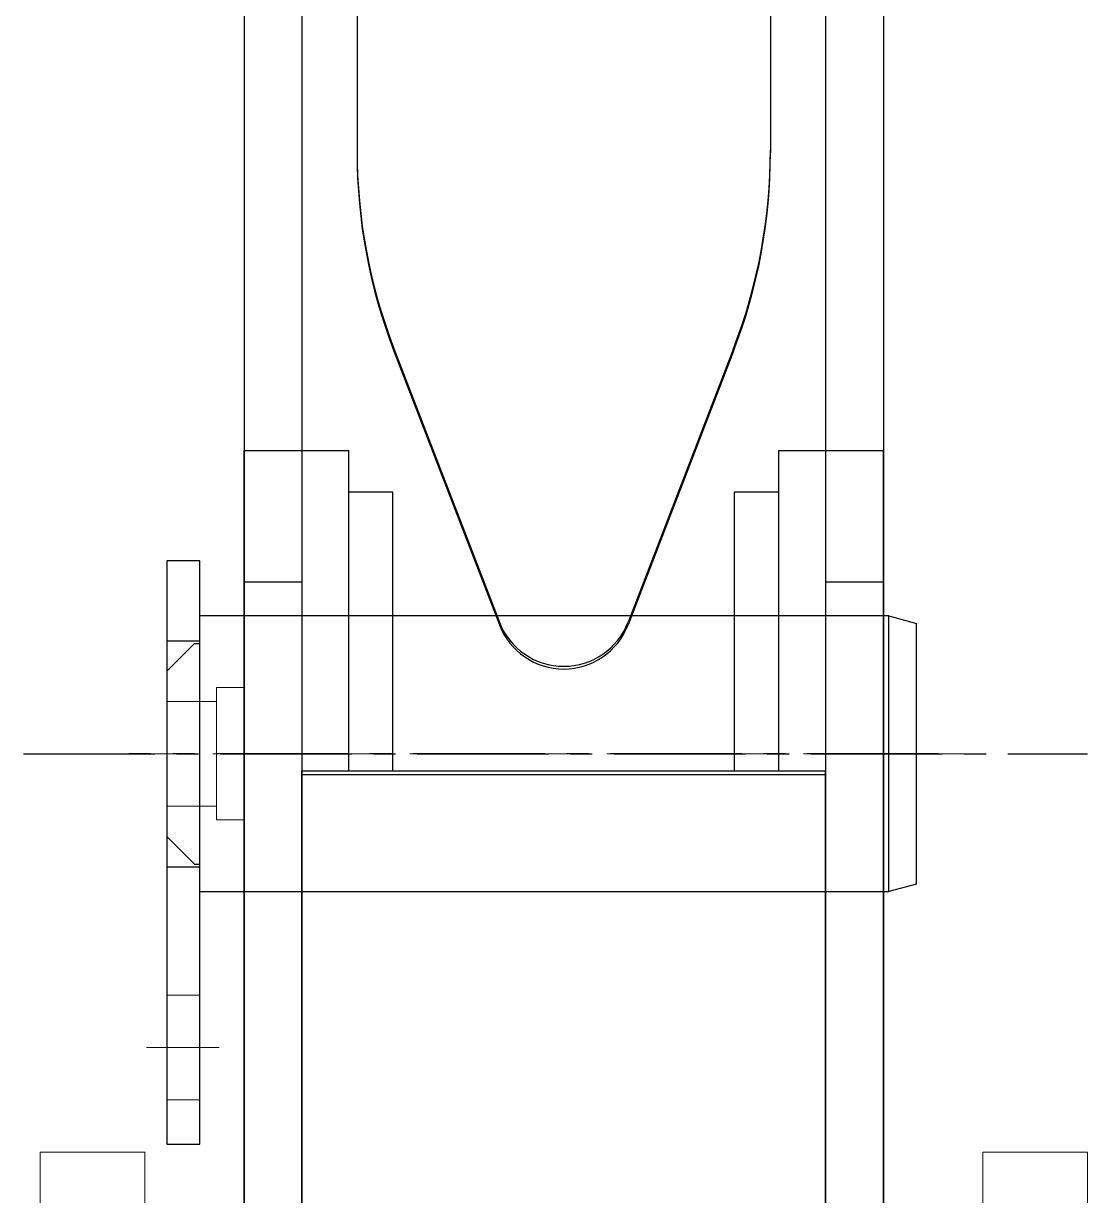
# Model space of a CAD drawing. Header units: millimetres. Extents: x -14999406 to 437, y -232 to 426.
# Drawn here: x 370.57 to 409.18, y 84.79 to 127.31 of the extents above; entities that cross this region are included whole.
import ezdxf

# ---------------------------------------------------------------- set-up
doc = ezdxf.new("R2010")
doc.units = ezdxf.units.MM
doc.header["$LTSCALE"] = 0.25
doc.linetypes.add('CENTER2', pattern=[28.575, 19.05, -3.175, 3.175, -3.175])
doc.layers.add('Layer0016', color=7, linetype='Continuous')

msp = doc.modelspace()

# ---------------------------------------------------------------- linework, layer by layer
at = {"layer": 'Layer0016', "color": 3, "linetype": 'Continuous', "lineweight": 25}
for p, q in [((382.677, 313.967), (382.677, 122.614)), ((397.677, 313.967), (397.677, 122.614)), ((380.677, 312.067), (380.677, 43.343)), ((399.677, 312.067), (399.677, 43.343)), ((378.577, 309.567), (378.577, 31.725)), ((401.777, 309.567), (401.777, 31.725)), ((384.016, 115.517), (387.844, 105.591)), ((384.016, 115.417), (387.844, 105.491)), ((396.337, 115.517), (392.509, 105.591)), ((396.337, 115.417), (392.509, 105.491)), ((378.577, -166.027), (378.577, 111.816)), ((378.577, 111.816), (382.377, 111.816)), ((382.377, 100.198), (382.377, 111.816)), ((397.977, 111.816), (401.777, 111.816)), ((397.977, 100.198), (397.977, 111.816)), ((401.777, -166.027), (401.777, 111.816)), ((382.377, 110.316), (383.977, 110.316)), ((383.977, 100.198), (383.977, 110.316)), ((396.377, 110.316), (397.977, 110.316)), ((396.377, 100.198), (396.377, 110.316)), ((376.977, 107.816), (375.777, 107.816)), ((375.777, 107.816), (375.777, 86.662)), ((376.977, 86.662), (376.977, 107.816)), ((378.577, 107.052), (380.677, 107.052)), ((387.242, 107.052), (387.28, 107.052)), ((393.073, 107.052), (393.111, 107.052)), ((399.677, 107.052), (401.777, 107.052)), ((378.577, 106.316), (378.577, 95.316)), ((401.977, 105.816), (376.977, 105.816)), ((401.977, 105.816), (402.977, 105.548)), ((401.977, 95.816), (401.977, 105.816)), ((402.977, 96.084), (402.977, 105.548)), ((402.977, 96.084), (402.977, 105.548)), ((375.777, 104.916), (376.977, 104.916)), ((376.777, 104.816), (375.777, 103.816)), ((376.777, 104.816), (376.977, 104.816)), ((380.677, -168.527), (380.677, 100.198)), ((380.677, 100.198), (399.677, 100.198)), ((380.677, 100.067), (399.677, 100.067)), ((399.677, -168.527), (399.677, 100.198)), ((376.777, 96.816), (375.777, 97.816)), ((375.777, 96.716), (376.977, 96.716)), ((376.777, 96.816), (376.977, 96.816)), ((376.977, 95.816), (401.977, 95.816)), ((402.977, 96.084), (401.977, 95.816)), ((375.777, 86.662), (376.977, 86.662))]:
    msp.add_line(p, q, dxfattribs=at)
at = {"layer": 'Layer0016', "color": 3, "linetype": 'Continuous', "lineweight": 13}
for p, q in [((377.577, 103.216), (377.577, 98.416)), ((377.577, 103.216), (378.577, 103.216)), ((375.777, 102.716), (377.577, 102.716)), ((375.777, 102.716), (375.777, 98.916)), ((375.777, 102.716), (377.577, 102.716)), ((375.777, 102.716), (375.777, 98.916)), ((375.777, 102.716), (375.777, 98.916)), ((375.777, 98.916), (377.577, 98.916)), ((377.577, 98.416), (378.577, 98.416)), ((375.777, 92.062), (376.977, 92.062)), ((375.777, 88.262), (376.977, 88.262)), ((371.177, 86.37), (371.177, -227.23)), ((374.977, 86.37), (371.177, 86.37)), ((374.977, 86.37), (374.977, -200.702)), ((409.177, 86.37), (405.377, 86.37)), ((405.377, 86.37), (405.377, -200.702)), ((409.177, 86.37), (409.177, -227.23))]:
    msp.add_line(p, q, dxfattribs=at)
at = {"layer": 'Layer0016', "color": 7, "linetype": 'CENTER2', "lineweight": 25}
for p, q in [((370.574, 100.816), (409.182, 100.816)), ((403.777, 100.816), (374.394, 100.816))]:
    msp.add_line(p, q, dxfattribs=at)
at = {"layer": 'Layer0016', "color": 7, "linetype": 'CENTER2', "lineweight": 13}
for p, q in [((405.229, 100.816), (372.616, 100.816)), ((375.04, 90.162), (377.672, 90.162))]:
    msp.add_line(p, q, dxfattribs=at)
at = {"layer": 'Layer0016', "color": 3, "linetype": 'Continuous', "lineweight": 25}
for centre, radius, start, end in [((402.677, 122.713), 20, 180, 201.0888), ((402.677, 122.614), 20, 180, 201.0888), ((377.677, 122.713), 20, 338.9112, 0), ((377.677, 122.614), 20, 338.9112, 0), ((390.177, 106.49), 2.5, 201.0888, 338.9112), ((390.177, 106.391), 2.5, 201.0888, 338.9112)]:
    msp.add_arc(centre, radius, start, end, dxfattribs=at)

doc.saveas('drawing.dxf')
